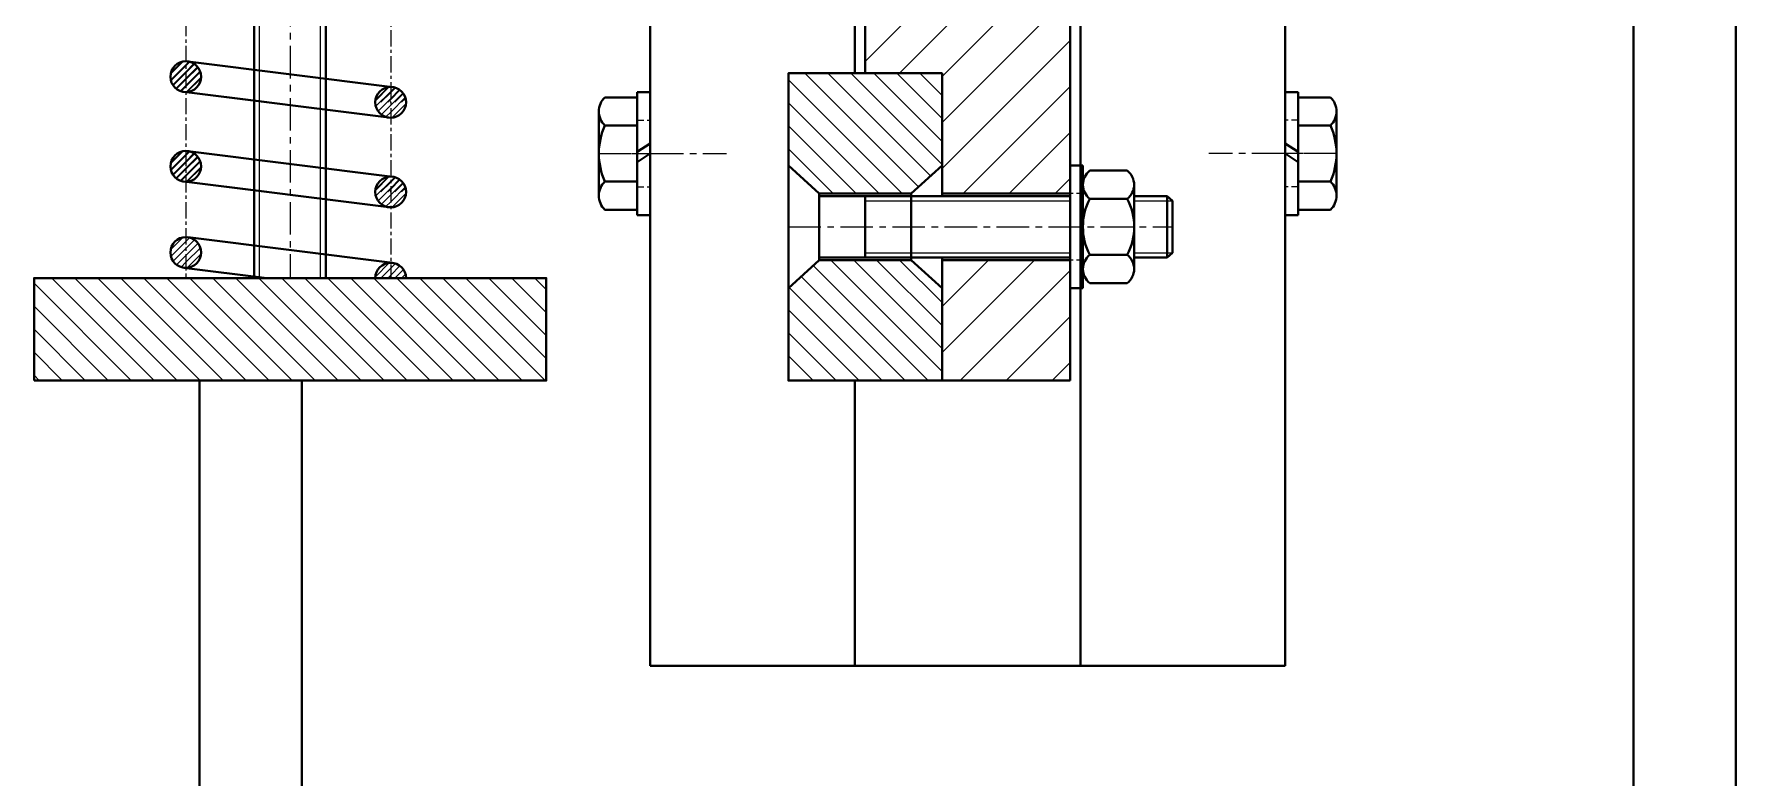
# Model space of a CAD drawing. Header units: millimetres. Extents: x -11382 to 23553, y -372 to 10786.
# Drawn here: x -7591.7 to -7259.4, y 4464.3 to 4609.5 of the extents above; entities that cross this region are included whole.
import ezdxf

# ---------------------------------------------------------------- set-up
doc = ezdxf.new("R2010")
doc.units = ezdxf.units.MM
doc.header["$LTSCALE"] = 0.2
doc.linetypes.add('CENTER', pattern=[50.8, 31.75, -6.35, 6.35, -6.35])
doc.linetypes.add('HIDDEN', pattern=[9.525, 6.35, -3.175])
for name, color, linetype, lineweight in [('đướng nét đứt', 4, 'HIDDEN', 20), ('đường bao thấy', 7, 'Continuous', 40), ('đường mặt cắt', 160, 'Continuous', 15), ('đường nét mảnh', 220, 'Continuous', 15), ('đường nét tâm', 137, 'CENTER', 15)]:
    doc.layers.add(name, color=color, linetype=linetype, lineweight=lineweight)
pattern_1 = [(135, (2229.0585, 616.0874), (-2.245064, -2.245064), [])]
pattern_2 = [(45, (-6511.8769, 855.8955), (-0.6735192, 0.6735192), [])]
pattern_3 = [(45, (-6551.8769, 840.8955), (-0.6735192, 0.6735192), [])]
pattern_4 = [(45, (-6511.8769, 835.8955), (-0.6735192, 0.6735192), [])]
pattern_5 = [(45, (-6511.8769, 821.5824), (-0.6735192, 0.6735192), [])]
pattern_6 = [(45, (-6551.8769, 806.5824), (-0.6735192, 0.6735192), [])]
pattern_7 = [(45, (-6551.8769, 820.8955), (-0.6735192, 0.6735192), [])]
pattern_8 = [(45, (-6511.8769, 838.3955), (-0.6735192, 0.6735192), [])]
pattern_9 = [(45, (-6551.8769, 823.3955), (-0.6735192, 0.6735192), [])]
pattern_10 = [(45, (-6511.8769, 818.3955), (-0.6735192, 0.6735192), [])]
pattern_11 = [(45, (-6551.8769, 803.3955), (-0.6735192, 0.6735192), [])]

msp = doc.modelspace()

# ---------------------------------------------------------------- hatches: boundary and pattern name
at = {"layer": 'đường bao thấy', "ltscale": 0.5}
h = msp.add_hatch(dxfattribs=at)
h.set_pattern_fill('ANSI31', color=256, style=0)
h.set_pattern_definition([(45, (-6511.877, 855.8955), (-2.245064, 2.245064), [])])
h.paths.add_polyline_path([(-7522.043, 4599.17, 0.4142136), (-7525.043, 4596.17), (-7522.043, 4596.17)])
h = msp.add_hatch(dxfattribs=at)
h.set_pattern_fill('ANSI31', color=256, style=0)
h.set_pattern_definition([(45, (-6511.877, 838.3955), (-2.245064, 2.245064), [])])
h.paths.add_polyline_path([(-7522.043, 4581.67, 0.4142136), (-7525.043, 4578.67), (-7522.043, 4578.67)])
h = msp.add_hatch(dxfattribs=at)
h.set_pattern_fill('ANSI31', color=256, style=0)
h.set_pattern_definition([(45, (-6511.877, 821.5824), (-2.245064, 2.245064), [])])
h.paths.add_polyline_path([(-7522.043, 4564.857, 0.4142136), (-7525.043, 4561.857), (-7522.043, 4561.857)])
at = {"layer": 'đường mặt cắt'}
h = msp.add_hatch(dxfattribs=at)
h.set_pattern_fill('ANSI31', color=256, scale=2, style=0)
h.paths.add_polyline_path([(-7389.394, 4861.17), (-7429.394, 4861.17), (-7429.394, 4601.857), (-7414.394, 4601.857), (-7414.394, 4578.357), (-7389.394, 4578.357), (-7389.394, 4583.857)])
at = {"layer": 'đường mặt cắt', "ltscale": 0.5}
h = msp.add_hatch(dxfattribs=at)
h.set_pattern_fill('ANSI31', color=256, scale=0.3, style=0)
h.set_pattern_definition(pattern_3)
h.paths.add_polyline_path([(-7562.043, 4604.17, 0.4142136), (-7565.043, 4601.17, 0.4142136), (-7562.043, 4598.17)])
h = msp.add_hatch(dxfattribs=at)
h.set_pattern_fill('ANSI31', color=256, scale=0.3, style=0)
h.set_pattern_definition(pattern_7)
h.paths.add_polyline_path([(-7562.043, 4604.17, 0.4142136), (-7565.043, 4601.17, 0.4142136), (-7562.043, 4598.17)])
h = msp.add_hatch(dxfattribs=at)
h.set_pattern_fill('ANSI31', color=256, scale=0.3, style=0)
h.set_pattern_definition(pattern_3)
h.paths.add_polyline_path([(-7562.043, 4598.17, 0.4142136), (-7559.043, 4601.17, 0.4142136), (-7562.043, 4604.17)])
h = msp.add_hatch(dxfattribs=at)
h.set_pattern_fill('ANSI31', color=256, scale=0.3, style=0)
h.set_pattern_definition(pattern_7)
h.paths.add_polyline_path([(-7562.043, 4598.17, 0.4142136), (-7559.043, 4601.17, 0.4142136), (-7562.043, 4604.17)])
h = msp.add_hatch(dxfattribs=at)
h.set_pattern_fill('ANSI31', color=256, scale=0.3, style=0)
h.set_pattern_definition(pattern_2)
h.paths.add_polyline_path([(-7522.043, 4599.17, 0.4142136), (-7525.043, 4596.17), (-7522.043, 4596.17)])
h = msp.add_hatch(dxfattribs=at)
h.set_pattern_fill('ANSI31', color=256, scale=0.3, style=0)
h.set_pattern_definition(pattern_4)
h.paths.add_polyline_path([(-7522.043, 4599.17, 0.4142136), (-7525.043, 4596.17, 0.4142136), (-7522.043, 4593.17)])
h = msp.add_hatch(dxfattribs=at)
h.set_pattern_fill('ANSI31', color=256, scale=0.3, style=0)
h.set_pattern_definition(pattern_2)
h.paths.add_polyline_path([(-7522.043, 4596.17), (-7519.043, 4596.17, 0.4142136), (-7522.043, 4599.17)])
h = msp.add_hatch(dxfattribs=at)
h.set_pattern_fill('ANSI31', color=256, scale=0.3, style=0)
h.set_pattern_definition(pattern_4)
h.paths.add_polyline_path([(-7522.043, 4593.17, 0.4142136), (-7519.043, 4596.17, 0.4142136), (-7522.043, 4599.17)])
at = {"layer": 'đường mặt cắt'}
h = msp.add_hatch(dxfattribs=at)
h.set_pattern_fill('ANSI31', color=256, angle=90, style=0)
h.set_pattern_definition(pattern_1)
h.paths.add_polyline_path([(-7420.394, 4578.357), (-7414.394, 4583.857), (-7414.394, 4601.857), (-7444.394, 4601.857), (-7444.394, 4583.857), (-7438.394, 4578.357)])
at = {"layer": 'đường mặt cắt', "ltscale": 0.5}
h = msp.add_hatch(dxfattribs=at)
h.set_pattern_fill('ANSI31', color=256, scale=0.3, style=0)
h.set_pattern_definition(pattern_9)
h.paths.add_polyline_path([(-7562.043, 4586.67, 0.4142136), (-7565.043, 4583.67, 0.4142136), (-7562.043, 4580.67)])
h = msp.add_hatch(dxfattribs=at)
h.set_pattern_fill('ANSI31', color=256, scale=0.3, style=0)
h.set_pattern_definition(pattern_11)
h.paths.add_polyline_path([(-7562.043, 4586.67, 0.4142136), (-7565.043, 4583.67, 0.4142136), (-7562.043, 4580.67)])
h = msp.add_hatch(dxfattribs=at)
h.set_pattern_fill('ANSI31', color=256, scale=0.3, style=0)
h.set_pattern_definition(pattern_9)
h.paths.add_polyline_path([(-7562.043, 4580.67, 0.4142136), (-7559.043, 4583.67, 0.4142136), (-7562.043, 4586.67)])
h = msp.add_hatch(dxfattribs=at)
h.set_pattern_fill('ANSI31', color=256, scale=0.3, style=0)
h.set_pattern_definition(pattern_11)
h.paths.add_polyline_path([(-7562.043, 4580.67, 0.4142136), (-7559.043, 4583.67, 0.4142136), (-7562.043, 4586.67)])
h = msp.add_hatch(dxfattribs=at)
h.set_pattern_fill('ANSI31', color=256, scale=0.3, style=0)
h.set_pattern_definition(pattern_8)
h.paths.add_polyline_path([(-7522.043, 4581.67, 0.4142136), (-7525.043, 4578.67), (-7522.043, 4578.67)])
h = msp.add_hatch(dxfattribs=at)
h.set_pattern_fill('ANSI31', color=256, scale=0.3, style=0)
h.set_pattern_definition(pattern_10)
h.paths.add_polyline_path([(-7522.043, 4581.67, 0.4142136), (-7525.043, 4578.67, 0.4142136), (-7522.043, 4575.67)])
h = msp.add_hatch(dxfattribs=at)
h.set_pattern_fill('ANSI31', color=256, scale=0.3, style=0)
h.set_pattern_definition(pattern_8)
h.paths.add_polyline_path([(-7522.043, 4578.67), (-7519.043, 4578.67, 0.4142136), (-7522.043, 4581.67)])
h = msp.add_hatch(dxfattribs=at)
h.set_pattern_fill('ANSI31', color=256, scale=0.3, style=0)
h.set_pattern_definition(pattern_10)
h.paths.add_polyline_path([(-7522.043, 4575.67, 0.4142136), (-7519.043, 4578.67, 0.4142136), (-7522.043, 4581.67)])
h = msp.add_hatch(dxfattribs=at)
h.set_pattern_fill('ANSI31', color=256, scale=0.3, style=0)
h.set_pattern_definition(pattern_6)
h.paths.add_polyline_path([(-7562.043, 4569.857, 0.4142136), (-7565.043, 4566.857, 0.4142136), (-7562.043, 4563.857)])
h = msp.add_hatch(dxfattribs=at)
h.set_pattern_fill('ANSI31', color=256, scale=0.3, style=0)
h.set_pattern_definition(pattern_6)
h.paths.add_polyline_path([(-7562.043, 4563.857, 0.4142136), (-7559.043, 4566.857, 0.4142136), (-7562.043, 4569.857)])
h = msp.add_hatch(dxfattribs=at)
h.set_pattern_fill('ANSI31', color=256, scale=0.3, style=0)
h.set_pattern_definition(pattern_5)
h.paths.add_polyline_path([(-7522.043, 4564.857, 0.4142136), (-7525.043, 4561.857), (-7522.043, 4561.857)])
h = msp.add_hatch(dxfattribs=at)
h.set_pattern_fill('ANSI31', color=256, scale=0.3, style=0)
h.set_pattern_definition(pattern_5)
h.paths.add_polyline_path([(-7522.043, 4561.857), (-7519.043, 4561.857, 0.4142136), (-7522.043, 4564.857)])
at = {"layer": 'đường mặt cắt'}
h = msp.add_hatch(dxfattribs=at)
h.set_pattern_fill('ANSI31', color=256, angle=90, style=0)
h.set_pattern_definition(pattern_1)
h.paths.add_polyline_path([(-7438.394, 4565.357), (-7444.394, 4559.857), (-7444.394, 4541.857), (-7414.394, 4541.857), (-7414.394, 4559.857), (-7420.394, 4565.357)])
h = msp.add_hatch(dxfattribs=at)
h.set_pattern_fill('ANSI31', color=256, scale=2, style=0)
h.paths.add_polyline_path([(-7414.394, 4541.857), (-7389.394, 4541.857), (-7389.394, 4565.357), (-7414.394, 4565.357)])
h = msp.add_hatch(dxfattribs=at)
h.set_pattern_fill('ANSI31', color=256, angle=90, style=0)
h.paths.add_polyline_path([(-7491.671, 4561.857), (-7591.671, 4561.857), (-7591.671, 4541.857), (-7491.671, 4541.857)])

# ---------------------------------------------------------------- linework, layer by layer
at = {"layer": 'đướng nét đứt'}
for p, q in [((-7473.894, 4592.67), (-7471.394, 4592.67)), ((-7473.894, 4592.67), (-7471.394, 4592.67)), ((-7344.894, 4592.67), (-7347.394, 4592.67)), ((-7344.894, 4592.67), (-7347.394, 4592.67)), ((-7473.894, 4579.67), (-7471.394, 4579.67)), ((-7473.894, 4579.67), (-7471.394, 4579.67)), ((-7344.894, 4579.67), (-7347.394, 4579.67)), ((-7344.894, 4579.67), (-7347.394, 4579.67)), ((-7386.894, 4578.357), (-7389.394, 4578.357)), ((-7386.894, 4565.357), (-7389.394, 4565.357))]:
    msp.add_line(p, q, dxfattribs=at)
at = {"layer": 'đường bao thấy'}
for p, q in [((-7548.671, 4561.857), (-7548.671, 4888.506)), ((-7534.671, 4561.857), (-7534.671, 4888.506)), ((-7471.394, 4861.17), (-7471.394, 4486.17)), ((-7431.394, 4861.17), (-7431.394, 4601.857)), ((-7429.394, 4861.17), (-7429.394, 4601.857)), ((-7389.394, 4861.17), (-7389.394, 4541.857)), ((-7387.394, 4861.17), (-7387.394, 4486.17)), ((-7347.394, 4861.17), (-7347.394, 4486.17)), ((-7279.394, 4685.501), (-7279.394, 3714.456)), ((-7259.394, 4683.928), (-7259.394, 3714.456)), ((-7414.394, 4601.857), (-7429.394, 4601.857)), ((-7480.224, 4597.14), (-7473.894, 4597.14)), ((-7480.224, 4597.14), (-7473.894, 4597.14)), ((-7473.894, 4598.17), (-7473.894, 4574.17)), ((-7473.894, 4598.17), (-7471.394, 4598.17)), ((-7473.894, 4598.17), (-7473.894, 4574.17)), ((-7473.894, 4598.17), (-7471.394, 4598.17)), ((-7473.894, 4575.201), (-7473.894, 4597.14)), ((-7473.894, 4575.201), (-7473.894, 4597.14)), ((-7471.394, 4598.17), (-7471.394, 4574.17)), ((-7471.394, 4598.17), (-7471.394, 4574.17)), ((-7347.394, 4598.17), (-7347.394, 4574.17)), ((-7344.894, 4598.17), (-7347.394, 4598.17)), ((-7347.394, 4598.17), (-7347.394, 4574.17)), ((-7344.894, 4598.17), (-7347.394, 4598.17)), ((-7344.894, 4598.17), (-7344.894, 4574.17)), ((-7344.894, 4598.17), (-7344.894, 4574.17)), ((-7338.565, 4597.14), (-7344.894, 4597.14)), ((-7344.894, 4575.201), (-7344.894, 4597.14)), ((-7338.565, 4597.14), (-7344.894, 4597.14)), ((-7344.894, 4575.201), (-7344.894, 4597.14)), ((-7481.394, 4594.397), (-7481.394, 4577.943)), ((-7481.394, 4594.397), (-7481.394, 4577.943)), ((-7337.394, 4594.397), (-7337.394, 4577.943)), ((-7337.394, 4594.397), (-7337.394, 4577.943)), ((-7480.224, 4591.655), (-7473.894, 4591.655)), ((-7480.224, 4591.655), (-7473.894, 4591.655)), ((-7338.565, 4591.655), (-7344.894, 4591.655)), ((-7338.565, 4591.655), (-7344.894, 4591.655)), ((-7471.394, 4588.157), (-7473.894, 4586.49)), ((-7471.394, 4588.157), (-7473.894, 4586.49)), ((-7471.394, 4586.17), (-7473.894, 4584.503)), ((-7471.394, 4586.17), (-7473.894, 4584.503)), ((-7347.394, 4588.157), (-7344.894, 4586.49)), ((-7347.394, 4588.157), (-7344.894, 4586.49)), ((-7347.394, 4586.17), (-7344.894, 4584.503)), ((-7347.394, 4586.17), (-7344.894, 4584.503)), ((-7444.394, 4583.857), (-7438.394, 4578.357)), ((-7414.394, 4583.857), (-7420.394, 4578.357)), ((-7389.394, 4583.857), (-7389.394, 4559.857)), ((-7386.894, 4583.857), (-7389.394, 4583.857)), ((-7386.894, 4583.857), (-7386.894, 4559.857)), ((-7378.225, 4582.827), (-7385.564, 4582.827)), ((-7480.224, 4580.685), (-7473.894, 4580.685)), ((-7480.224, 4580.685), (-7473.894, 4580.685)), ((-7386.894, 4580.084), (-7386.894, 4563.63)), ((-7376.894, 4580.084), (-7376.894, 4563.63)), ((-7338.565, 4580.685), (-7344.894, 4580.685)), ((-7338.565, 4580.685), (-7344.894, 4580.685)), ((-7438.394, 4578.357), (-7420.394, 4578.357)), ((-7438.394, 4565.357), (-7438.394, 4578.357)), ((-7438.394, 4577.857), (-7389.394, 4577.857)), ((-7438.394, 4577.857), (-7438.394, 4565.857)), ((-7429.394, 4577.857), (-7429.394, 4565.857)), ((-7420.394, 4565.357), (-7420.394, 4578.357)), ((-7414.394, 4578.357), (-7389.394, 4578.357)), ((-7378.225, 4577.342), (-7385.564, 4577.342)), ((-7376.894, 4577.857), (-7370.443, 4577.857)), ((-7370.443, 4565.857), (-7370.443, 4577.857)), ((-7370.443, 4577.857), (-7369.394, 4576.957)), ((-7369.394, 4566.757), (-7369.394, 4576.957)), ((-7480.224, 4575.201), (-7473.894, 4575.201)), ((-7480.224, 4575.201), (-7473.894, 4575.201)), ((-7473.894, 4574.17), (-7471.394, 4574.17)), ((-7473.894, 4574.17), (-7471.394, 4574.17)), ((-7344.894, 4574.17), (-7347.394, 4574.17)), ((-7344.894, 4574.17), (-7347.394, 4574.17)), ((-7338.565, 4575.201), (-7344.894, 4575.201)), ((-7338.565, 4575.201), (-7344.894, 4575.201)), ((-7438.394, 4565.857), (-7389.394, 4565.857)), ((-7378.225, 4566.372), (-7385.564, 4566.372)), ((-7376.894, 4565.857), (-7370.443, 4565.857)), ((-7369.394, 4566.757), (-7370.443, 4565.857)), ((-7444.394, 4559.857), (-7438.394, 4565.357)), ((-7438.394, 4565.357), (-7420.394, 4565.357)), ((-7414.394, 4559.857), (-7420.394, 4565.357)), ((-7414.394, 4565.357), (-7389.394, 4565.357)), ((-7386.894, 4563.63), (-7386.894, 4563.63)), ((-7386.894, 4559.857), (-7389.394, 4559.857)), ((-7378.225, 4560.887), (-7385.564, 4560.887)), ((-7559.394, 4541.857), (-7559.394, 3714.456)), ((-7539.394, 4541.857), (-7539.394, 3714.456)), ((-7431.394, 4486.17), (-7431.394, 4541.857)), ((-7389.394, 4541.857), (-7429.394, 4541.857)), ((-7431.394, 4486.17), (-7471.394, 4486.17)), ((-7431.394, 4486.17), (-7387.394, 4486.17)), ((-7387.394, 4486.17), (-7347.394, 4486.17))]:
    msp.add_line(p, q, dxfattribs=at)
at = {"layer": 'đường bao thấy', "ltscale": 0.5}
for p, q in [((-7561.671, 4604.147), (-7521.671, 4599.147)), ((-7561.671, 4604.147), (-7521.671, 4599.147)), ((-7562.415, 4598.193), (-7546.23, 4596.17)), ((-7562.415, 4598.193), (-7522.415, 4593.193)), ((-7561.671, 4586.647), (-7521.671, 4581.647)), ((-7561.671, 4586.647), (-7521.671, 4581.647)), ((-7562.415, 4580.693), (-7546.23, 4578.67)), ((-7562.415, 4580.693), (-7522.415, 4575.693)), ((-7561.671, 4569.834), (-7521.671, 4564.834)), ((-7562.415, 4563.88), (-7546.23, 4561.857)), ((-7519.043, 4561.857), (-7546.23, 4561.857))]:
    msp.add_line(p, q, dxfattribs=at)
at = {"layer": 'đường bao thấy'}
msp.add_lwpolyline([(-7414.394, 4565.857), (-7414.394, 4541.857), (-7444.394, 4541.857), (-7444.394, 4601.857), (-7414.394, 4601.857), (-7414.394, 4577.857)], dxfattribs=at)
msp.add_lwpolyline([(-7591.671, 4541.857), (-7491.671, 4541.857), (-7491.671, 4561.857), (-7591.671, 4561.857)], close=True, dxfattribs=at)
at = {"layer": 'đường bao thấy', "ltscale": 0.5}
for centre in [(-7562.043, 4601.17), (-7562.043, 4601.17), (-7522.043, 4596.17), (-7562.043, 4583.67), (-7562.043, 4583.67), (-7522.043, 4578.67), (-7562.043, 4566.857)]:
    msp.add_circle(centre, 3, dxfattribs=at)
for centre in [(-7522.043, 4596.17), (-7522.043, 4578.67), (-7522.043, 4561.857)]:
    msp.add_arc(centre, 3, 0, 180, dxfattribs=at)
at = {"layer": 'đường bao thấy'}
for centre, radius, start, end in [((-7477.596, 4594.397), 3.798, 133.77729, 226.22271), ((-7477.596, 4594.397), 3.798, 133.77729, 226.22271), ((-7341.192, 4594.397), 3.798, 313.77729, 46.22271), ((-7341.192, 4594.397), 3.798, 313.77729, 46.22271), ((-7467.957, 4586.17), 13.437, 155.90917, 204.09083), ((-7467.957, 4586.17), 13.437, 155.90917, 204.09083), ((-7350.831, 4586.17), 13.437, 335.90917, 24.09083), ((-7350.831, 4586.17), 13.437, 335.90917, 24.09083), ((-7383.403, 4580.084), 3.491, 128.23301, 231.76699), ((-7380.386, 4580.084), 3.491, 308.23301, 51.76699), ((-7477.596, 4577.943), 3.798, 133.77729, 226.22271), ((-7477.596, 4577.943), 3.798, 133.77729, 226.22271), ((-7341.192, 4577.943), 3.798, 313.77729, 46.22271), ((-7341.192, 4577.943), 3.798, 313.77729, 46.22271), ((-7374.925, 4571.857), 11.969, 152.72602, 207.27398), ((-7388.863, 4571.857), 11.969, 332.72602, 27.27398), ((-7383.403, 4563.63), 3.491, 128.23301, 231.76699), ((-7380.386, 4563.63), 3.491, 308.23301, 51.76699)]:
    msp.add_arc(centre, radius, start, end, dxfattribs=at)
at = {"layer": 'đường mặt cắt'}
for p, q in [((-7474.894, 4586.17), (-7470.394, 4586.17)), ((-7343.894, 4586.17), (-7348.394, 4586.17))]:
    msp.add_line(p, q, dxfattribs=at)
at = {"layer": 'đường nét mảnh'}
for p, q in [((-7547.621, 4561.857), (-7547.621, 4888.506)), ((-7535.721, 4561.857), (-7535.721, 4888.506)), ((-7429.394, 4576.957), (-7389.394, 4576.957)), ((-7376.894, 4576.957), (-7369.394, 4576.957)), ((-7429.394, 4566.757), (-7389.394, 4566.757)), ((-7376.894, 4566.757), (-7369.394, 4566.757))]:
    msp.add_line(p, q, dxfattribs=at)
at = {"layer": 'đường nét tâm', "ltscale": 0.5}
for p, q in [((-7562.043, 4861.17), (-7562.043, 4561.857)), ((-7522.043, 4859.17), (-7522.043, 4561.857))]:
    msp.add_line(p, q, dxfattribs=at)
at = {"layer": 'đường nét tâm'}
for p, q in [((-7541.671, 4861.17), (-7541.671, 4561.857)), ((-7481.394, 4586.17), (-7456.464, 4586.17)), ((-7337.394, 4586.17), (-7362.324, 4586.17)), ((-7444.394, 4571.857), (-7369.394, 4571.857))]:
    msp.add_line(p, q, dxfattribs=at)

doc.saveas('drawing.dxf')
